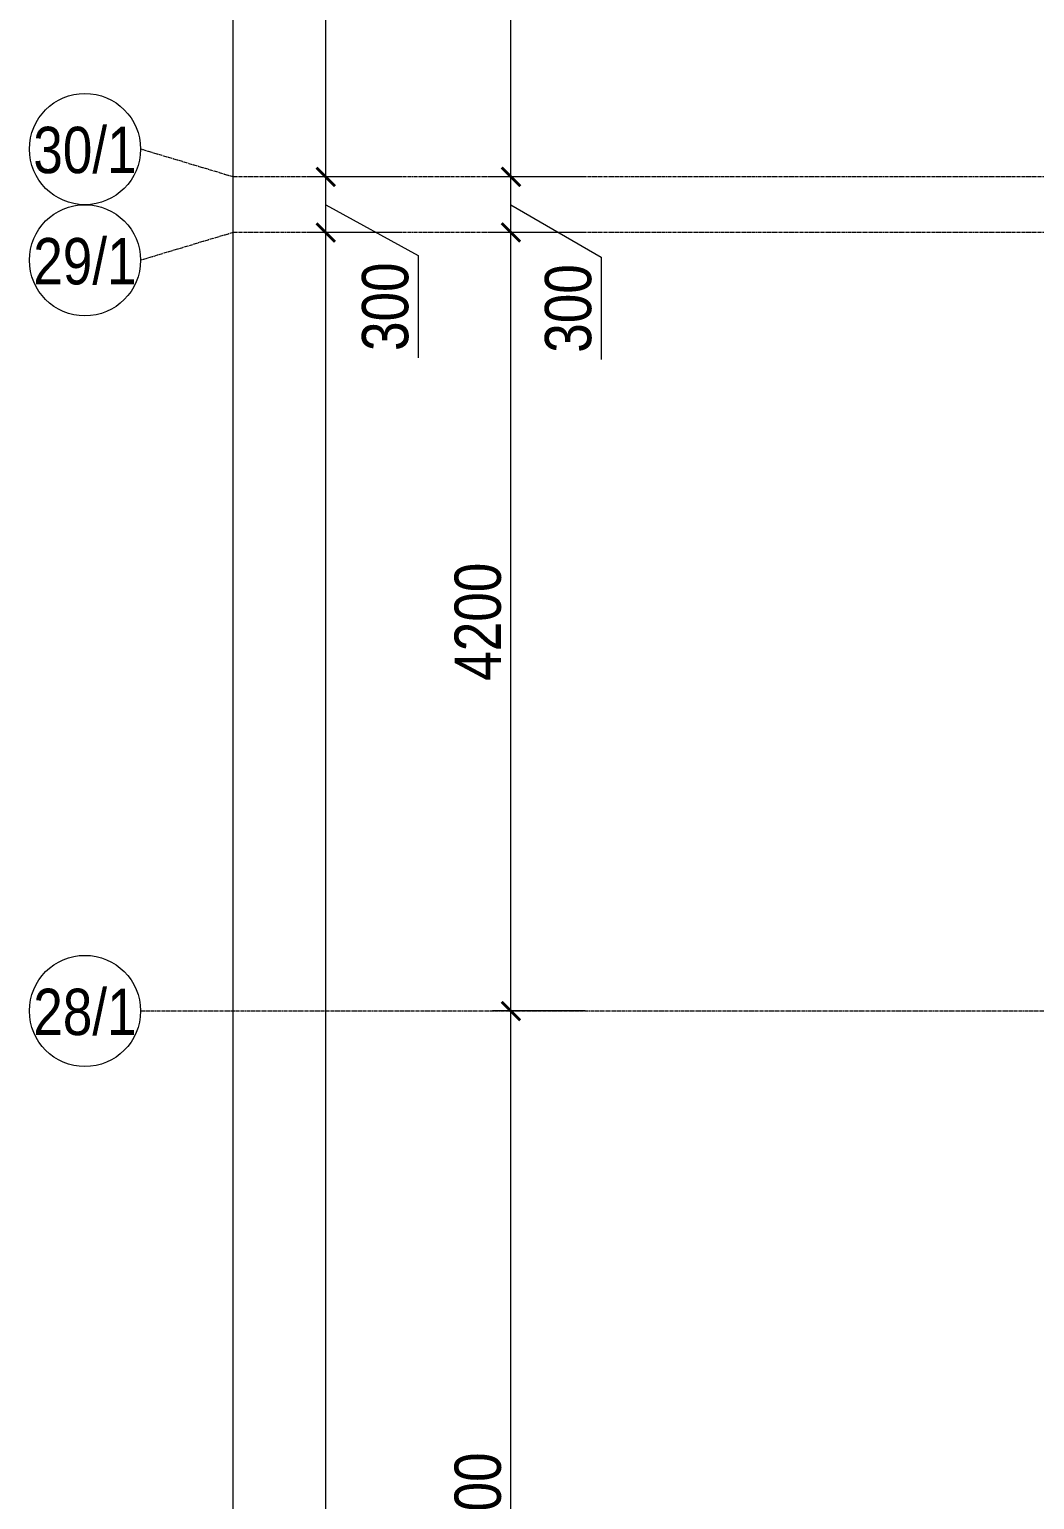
# Model space of a CAD drawing. Header units: millimetres. Extents: x 470010 to 1231400, y -134005 to 421770.
# Drawn here: x 666319 to 671746, y 53 to 7984 of the extents above; entities that cross this region are included whole.
import ezdxf
from ezdxf.enums import TextEntityAlignment as Align

# ---------------------------------------------------------------- set-up
doc = ezdxf.new("R2010")
doc.units = ezdxf.units.MM
doc.linetypes.add('CENTER2', pattern=[28.575, 19.05, -3.175, 3.175, -3.175])
doc.layers.get('Defpoints').update_dxf_attribs({"color": 140})
doc.layers.add('РД_Оси_100', color=7, linetype='Continuous', lineweight=0, true_color=0x525252)
doc.layers.add('РД_Оси_размер', color=8, linetype='Continuous', lineweight=0)
doc.styles.add('style1', font='ARIALN.TTF')
doc.styles.add('ккк', font='isocpeur.ttf', dxfattribs={"width": 0.85, "oblique": 15})
doc.dimstyles.new('Dim100_ареал', dxfattribs={"dimscale": 100, "dimtxt": 2.5, "dimasz": 1, "dimexe": 1, "dimexo": 1, "dimgap": 0.5, "dimtad": 1, "dimzin": 12, "dimdsep": 46, "dimtxsty": 'style1', "dimblk": 'ARCHTICK', "dimcen": 1, "dimdle": 1, "dimclrd": 256, "dimclre": 256, "dimaunit": 1, "dimadec": 0, "dimazin": 3, "dimtfac": 1, "dimtmove": 1, "dimatfit": 3, "dimldrblk": 'OPEN30', "dimfxl": 4, "dimfxlon": 1, "dimtolj": 1, "dimtzin": 0, "dimlwd": 9, "dimlwe": 9, "dimarcsym": 0})

# ---------------------------------------------------------------- blocks, each defined once
blk = doc.blocks.new('A-iden')
at = {"linetype": 'Continuous', "lineweight": 5}
blk.add_circle((0, -4), 3, dxfattribs=at)
at = {"color": 0, "linetype": 'Continuous', "lineweight": 20, "style": 'ккк', "width": 0.85}
blk.add_attdef('ID', text='', height=4, dxfattribs=at).set_placement((0.314, -3.853), align=Align.MIDDLE_CENTER)
blk = doc.blocks.new('_ArchTick')
at = {"color": 0, "linetype": 'ByBlock', "const_width": 0.15}
blk.add_lwpolyline([(-0.5, -0.5), (0.5, 0.5)], dxfattribs=at)
blk = doc.blocks.new('*D154')
at = {"layer": 'Defpoints', "color": 0, "transparency": 16777216}
for p in [(-5455, 134700), (-2955, 134700), (-2955, 0)]:
    blk.add_point(p, dxfattribs=at)
at = {"layer": 'РД_Оси_размер', "lineweight": 9, "transparency": 16777216}
for p, q in [((-5455, -100), (-5455, 134800)), ((-5055, 134700), (-5555, 134700)), ((-5055, 0), (-5555, 0))]:
    blk.add_line(p, q, dxfattribs=at)
at = {"layer": 'РД_Оси_размер', "lineweight": 9, "transparency": 16777216, "xscale": 100, "yscale": 100, "zscale": 100}
for p, rotation in [((-5455, 134700), 90), ((-5455, 0), 270)]:
    blk.add_blockref('_ArchTick', p, dxfattribs=dict(at, rotation=rotation))
at = {"layer": 'РД_Оси_размер', "color": 0, "transparency": 16777216, "insert": (-5632.6, 67350), "char_height": 250, "attachment_point": 5, "rotation": 90, "style": 'style1'}
blk.add_mtext('\\A1;134700', dxfattribs=at)
blk = doc.blocks.new('_Open30')
at = {"color": 0, "linetype": 'ByBlock', "lineweight": -2}
for p, q in [((-1, 0.268), (0, 0)), ((0, 0), (-1, -0.268)), ((0, 0), (-1, 0))]:
    blk.add_line(p, q, dxfattribs=at)
blk = doc.blocks.new('*D179')
at = {"layer": 'Defpoints', "color": 0, "transparency": 16777216}
for p in [(-3955, 96300), (-2955, 96300), (-2955, 90900)]:
    blk.add_point(p, dxfattribs=at)
at = {"layer": 'РД_Оси_размер', "lineweight": 9, "transparency": 16777216}
for p, q in [((-3955, 90800), (-3955, 96400)), ((-3555, 96300), (-4055, 96300)), ((-3555, 90900), (-4055, 90900))]:
    blk.add_line(p, q, dxfattribs=at)
at = {"layer": 'РД_Оси_размер', "lineweight": 9, "transparency": 16777216, "xscale": 100, "yscale": 100, "zscale": 100}
for p, rotation in [((-3955, 96300), 90), ((-3955, 90900), 270)]:
    blk.add_blockref('_ArchTick', p, dxfattribs=dict(at, rotation=rotation))
at = {"layer": 'РД_Оси_размер', "color": 0, "transparency": 16777216, "insert": (-4132.6, 93600), "char_height": 250, "attachment_point": 5, "rotation": 90, "style": 'style1'}
blk.add_mtext('\\A1;5400', dxfattribs=at)
blk = doc.blocks.new('*D180')
at = {"layer": 'Defpoints', "color": 0, "transparency": 16777216}
for p in [(-3955, 100500), (-2955, 100500), (-2955, 96300)]:
    blk.add_point(p, dxfattribs=at)
at = {"layer": 'РД_Оси_размер', "lineweight": 9, "transparency": 16777216}
for p, q in [((-3955, 96200), (-3955, 100600)), ((-3555, 100500), (-4055, 100500)), ((-3555, 96300), (-4055, 96300))]:
    blk.add_line(p, q, dxfattribs=at)
at = {"layer": 'РД_Оси_размер', "lineweight": 9, "transparency": 16777216, "xscale": 100, "yscale": 100, "zscale": 100}
for p, rotation in [((-3955, 100500), 90), ((-3955, 96300), 270)]:
    blk.add_blockref('_ArchTick', p, dxfattribs=dict(at, rotation=rotation))
at = {"layer": 'РД_Оси_размер', "color": 0, "transparency": 16777216, "insert": (-4132.6, 98400), "char_height": 250, "attachment_point": 5, "rotation": 90, "style": 'style1'}
blk.add_mtext('\\A1;4200', dxfattribs=at)
blk = doc.blocks.new('*D181')
at = {"layer": 'Defpoints', "color": 0, "transparency": 16777216}
for p in [(-3955, 100800), (-2955, 100800), (-2955, 100500)]:
    blk.add_point(p, dxfattribs=at)
at = {"layer": 'РД_Оси_размер', "lineweight": 9, "transparency": 16777216}
for p, q in [((-3955, 100400), (-3955, 100900)), ((-3555, 100800), (-4055, 100800)), ((-3955, 100650), (-3467.2, 100366.2)), ((-3555, 100500), (-4055, 100500)), ((-3467.2, 100366.2), (-3467.2, 99814))]:
    blk.add_line(p, q, dxfattribs=at)
at = {"layer": 'РД_Оси_размер', "lineweight": 9, "transparency": 16777216, "xscale": 100, "yscale": 100, "zscale": 100}
for p, rotation in [((-3955, 100800), 90), ((-3955, 100500), 270)]:
    blk.add_blockref('_ArchTick', p, dxfattribs=dict(at, rotation=rotation))
at = {"layer": 'РД_Оси_размер', "color": 0, "transparency": 16777216, "insert": (-3644.8, 100090.1), "char_height": 250, "attachment_point": 5, "rotation": 90, "style": 'style1'}
blk.add_mtext('\\A1;300', dxfattribs=at)
blk = doc.blocks.new('*D182')
at = {"layer": 'Defpoints', "color": 0, "transparency": 16777216}
for p in [(-3955, 104100), (-2955, 104100), (-2955, 100800)]:
    blk.add_point(p, dxfattribs=at)
at = {"layer": 'РД_Оси_размер', "lineweight": 9, "transparency": 16777216}
for p, q in [((-3955, 100700), (-3955, 104200)), ((-3555, 104100), (-4055, 104100)), ((-3555, 100800), (-4055, 100800))]:
    blk.add_line(p, q, dxfattribs=at)
at = {"layer": 'РД_Оси_размер', "lineweight": 9, "transparency": 16777216, "xscale": 100, "yscale": 100, "zscale": 100}
for p, rotation in [((-3955, 104100), 90), ((-3955, 100800), 270)]:
    blk.add_blockref('_ArchTick', p, dxfattribs=dict(at, rotation=rotation))
at = {"layer": 'РД_Оси_размер', "color": 0, "transparency": 16777216, "insert": (-4132.6, 102450), "char_height": 250, "attachment_point": 5, "rotation": 90, "style": 'style1'}
blk.add_mtext('\\A1;3300', dxfattribs=at)
blk = doc.blocks.new('*D199')
at = {"layer": 'Defpoints', "color": 0, "transparency": 16777216}
for p in [(-4955, 100500), (-2955, 100500), (-2955, 68700)]:
    blk.add_point(p, dxfattribs=at)
at = {"layer": 'РД_Оси_размер', "lineweight": 9, "transparency": 16777216}
for p, q in [((-4955, 68600), (-4955, 100600)), ((-4555, 100500), (-5055, 100500)), ((-4555, 68700), (-5055, 68700))]:
    blk.add_line(p, q, dxfattribs=at)
at = {"layer": 'РД_Оси_размер', "lineweight": 9, "transparency": 16777216, "xscale": 100, "yscale": 100, "zscale": 100}
for p, rotation in [((-4955, 100500), 90), ((-4955, 68700), 270)]:
    blk.add_blockref('_ArchTick', p, dxfattribs=dict(at, rotation=rotation))
at = {"layer": 'РД_Оси_размер', "color": 0, "transparency": 16777216, "insert": (-5132.6, 84600), "char_height": 250, "attachment_point": 5, "rotation": 90, "style": 'style1'}
blk.add_mtext('\\A1;31800', dxfattribs=at)
blk = doc.blocks.new('*D200')
at = {"layer": 'Defpoints', "color": 0, "transparency": 16777216}
for p in [(-4955, 100800), (-2955, 100800), (-2955, 100500)]:
    blk.add_point(p, dxfattribs=at)
at = {"layer": 'РД_Оси_размер', "lineweight": 9, "transparency": 16777216}
for p, q in [((-4955, 100400), (-4955, 100900)), ((-4555, 100800), (-5055, 100800)), ((-4955, 100650), (-4455, 100375.7)), ((-4555, 100500), (-5055, 100500)), ((-4455, 100375.7), (-4455, 99823.5))]:
    blk.add_line(p, q, dxfattribs=at)
at = {"layer": 'РД_Оси_размер', "lineweight": 9, "transparency": 16777216, "xscale": 100, "yscale": 100, "zscale": 100}
for p, rotation in [((-4955, 100800), 90), ((-4955, 100500), 270)]:
    blk.add_blockref('_ArchTick', p, dxfattribs=dict(at, rotation=rotation))
at = {"layer": 'РД_Оси_размер', "color": 0, "transparency": 16777216, "insert": (-4632.6, 100099.6), "char_height": 250, "attachment_point": 5, "rotation": 90, "style": 'style1'}
blk.add_mtext('\\A1;300', dxfattribs=at)
blk = doc.blocks.new('*D201')
at = {"layer": 'Defpoints', "color": 0, "transparency": 16777216}
for p in [(-4955, 134700), (-2955, 134700), (-2955, 100800)]:
    blk.add_point(p, dxfattribs=at)
at = {"layer": 'РД_Оси_размер', "lineweight": 9, "transparency": 16777216}
for p, q in [((-4955, 100700), (-4955, 134800)), ((-4555, 134700), (-5055, 134700)), ((-4555, 100800), (-5055, 100800))]:
    blk.add_line(p, q, dxfattribs=at)
at = {"layer": 'РД_Оси_размер', "lineweight": 9, "transparency": 16777216, "xscale": 100, "yscale": 100, "zscale": 100}
for p, rotation in [((-4955, 134700), 90), ((-4955, 100800), 270)]:
    blk.add_blockref('_ArchTick', p, dxfattribs=dict(at, rotation=rotation))
at = {"layer": 'РД_Оси_размер', "color": 0, "transparency": 16777216, "insert": (-5132.6, 117750), "char_height": 250, "attachment_point": 5, "rotation": 90, "style": 'style1'}
blk.add_mtext('\\A1;33900', dxfattribs=at)
blk = doc.blocks.new('СОШ_2200_АР_ОСИ_М100_28.05.24')
at = {"layer": 'РД_Оси_100', "color": 251, "linetype": 'CENTER2', "true_color": 0x636466}
blk.add_line((-5954.958, 96300), (119910, 96300), dxfattribs=at)
for points in [[(119910, 100950), (119410, 100800), (-5454.958, 100800), (-5954.958, 100950)], [(119910, 100350), (119410, 100500), (-5454.958, 100500), (-5954.958, 100350)]]:
    blk.add_lwpolyline(points, dxfattribs=at)
at = {"layer": 'РД_Оси_100', "color": 251, "true_color": 0x636466}
ref = blk.add_blockref('A-iden', (-6254.958, 101350), dxfattribs=dict(at, xscale=100, yscale=100, zscale=100))
ref.add_attrib('ID', '30/1', dxfattribs={"layer": '0', "linetype": 'Continuous', "height": 250, "style": 'style1'}).set_placement((-6254.958, 100950), align=Align.MIDDLE)
ref = blk.add_blockref('A-iden', (-6254.958, 100750), dxfattribs=dict(at, xscale=100, yscale=100, zscale=100))
ref.add_attrib('ID', '29/1', dxfattribs={"layer": '0', "linetype": 'Continuous', "height": 250, "style": 'style1'}).set_placement((-6254.958, 100350), align=Align.MIDDLE)
ref = blk.add_blockref('A-iden', (-6254.958, 96700), dxfattribs=dict(at, xscale=100, yscale=100, zscale=100))
ref.add_attrib('ID', '28/1', dxfattribs={"layer": '0', "linetype": 'Continuous', "height": 250, "style": 'style1'}).set_placement((-6254.958, 96300), align=Align.MIDDLE)
at = {"layer": 'РД_Оси_размер', "color": 251, "true_color": 0x636466}
for base, p1, p2, picture, middle in [((-5454.958, 134700), (-2954.958, 0), (-2954.958, 134700), '*D154', (-5632.601, 67350)), ((-4954.958, 134700), (-2954.958, 100800), (-2954.958, 134700), '*D201', (-5132.601, 117750)), ((-3954.958, 104100), (-2954.958, 100800), (-2954.958, 104100), '*D182', (-4132.601, 102450)), ((-4954.958, 100500), (-2954.958, 68700), (-2954.958, 100500), '*D199', (-5132.601, 84600)), ((-3954.958, 100500), (-2954.958, 96300), (-2954.958, 100500), '*D180', (-4132.601, 98400)), ((-3954.958, 96300), (-2954.958, 90900), (-2954.958, 96300), '*D179', (-4132.601, 93600))]:
    dim = blk.add_linear_dim(base=base, p1=p1, p2=p2, angle=90, dimstyle='Dim100_ареал', dxfattribs=at)
    dim.commit()
    dim.dimension.update_dxf_attribs({"geometry": picture, "text_midpoint": middle})
for base, picture, middle in [((-4954.958, 100800), '*D200', (-4454.958, 100325.718)), ((-3954.958, 100800), '*D181', (-3467.196, 100316.233))]:
    dim = blk.add_linear_dim(base=base, p1=(-2954.958, 100500), p2=(-2954.958, 100800), angle=90, dimstyle='Dim100_ареал', dxfattribs=at)
    dim.commit()
    dim.dimension.update_dxf_attribs({"geometry": picture, "text_midpoint": middle, "dimtype": 128})
blk = doc.blocks.new('A$C9108343f')
at = {"layer": 'РД_Оси_100'}
blk.add_blockref('СОШ_2200_АР_ОСИ_М100_28.05.24', (7155, 6755), dxfattribs=at)
at = {"layer": 'Defpoints', "color": 18, "true_color": 0x000000, "style": 'style1'}
for p in [(143949.3, 316089.1), (143975, 281639.5), (143890.4, 273244.7), (143840, 264276.8), (143967.8, 254892.4), (12252, 104178.1), (12382.6, 96023.1)]:
    blk.add_attdef('АР-ПОМЕЩЕНИЕ:НАИМЕНОВАНИЕ', text='', height=100, dxfattribs=at).set_placement(p, align=Align.MIDDLE)
at = {"layer": 'Defpoints', "color": 18, "true_color": 0x000000, "style": 'style1', "flags": 8}
for p in [(143951.3, 279099.1), (143848.3, 269251.1), (143875.3, 260094.2), (144049.7, 250824.7), (163419.3, 238153.4), (155897.5, 237966), (183037.2, 237966), (143342.9, 237876.2)]:
    blk.add_attdef('АР-ПОМЕЩЕНИЕ:НАИМЕНОВАНИЕ', text='', height=100, dxfattribs=at).set_placement(p, align=Align.MIDDLE)

msp = doc.modelspace()

# ---------------------------------------------------------------- block references
msp.add_blockref('A$C9108343f', (665718.612, -100366.242))
at = {"layer": 'РД_Оси_100'}
msp.add_blockref('СОШ_2200_АР_ОСИ_М100_28.05.24', (672873.57, -93611.242), dxfattribs=at)

doc.saveas('drawing.dxf')
